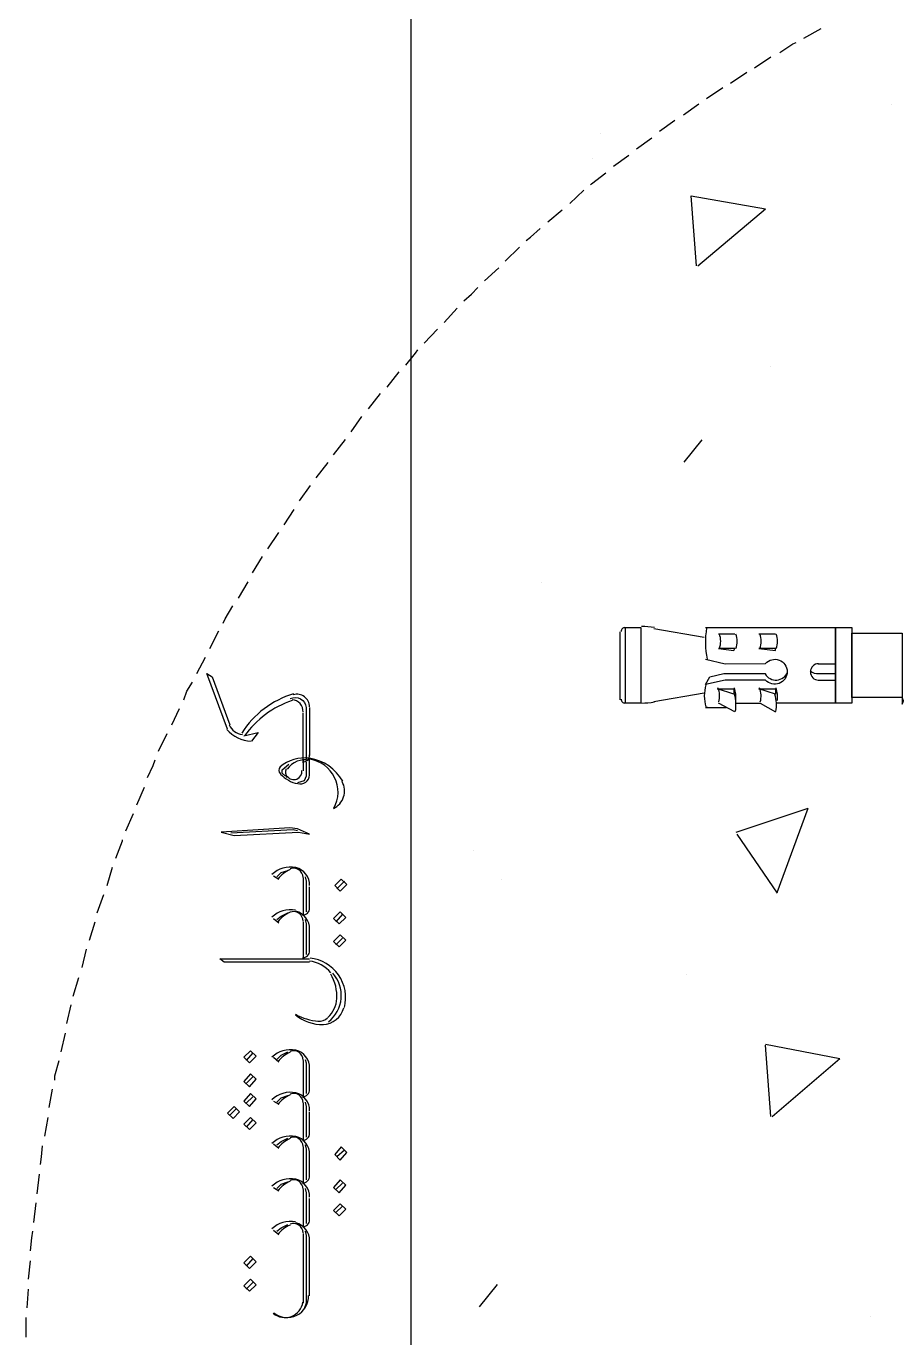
# Model space of a CAD drawing. Header units: millimetres. Extents: x -665 to 1025160, y -28012 to 4210.
# Drawn here: x 1009924 to 1010451, y 241 to 1035 of the extents above; entities that cross this region are included whole.
import ezdxf

# ---------------------------------------------------------------- set-up
doc = ezdxf.new("R2010")
doc.units = ezdxf.units.MM
doc.layers.add('PDF_0', color=7, linetype='Continuous')
doc.layers.add('PDF_SAS_STB_Side', color=7, linetype='Continuous')

msp = doc.modelspace()

# ---------------------------------------------------------------- linework, layer by layer
for p, q in [((1010321.919, 771.299, -137), (1010332.854, 784.854, -137)), ((1010321.919, 771.299, -137), (1010332.854, 784.854, -137)), ((1010198.007, 259.735, -137), (1010208.942, 273.291, -137)), ((1010198.007, 259.735, -137), (1010208.942, 273.291, -137))]:
    msp.add_line(p, q)
at = {"layer": 'PDF_0', "lineweight": 25, "transparency": 33554666, "elevation": -137}
for points in [[(1010156.658, -904.01), (1010156.658, 1356.406)], [(1010156.658, -904.01), (1010156.658, 1356.406)], [(1010394.353, 1028.003), (1010404.946, 1033.962)], [(1010394.353, 1028.003), (1010404.946, 1033.962)], [(1010379.786, 1019.396), (1010387.732, 1024.693), (1010389.718, 1025.355)], [(1010379.786, 1019.396), (1010387.732, 1024.693), (1010389.718, 1025.355)], [(1010364.558, 1010.127), (1010374.489, 1016.748)], [(1010364.558, 1010.127), (1010374.489, 1016.748)], [(1010349.992, 1000.857), (1010359.923, 1007.478)], [(1010349.992, 1000.857), (1010359.923, 1007.478)], [(1010335.425, 991.588), (1010345.357, 998.209)], [(1010335.425, 991.588), (1010345.357, 998.209)], [(1010321.521, 981.656), (1010330.791, 988.277)], [(1010321.521, 981.656), (1010330.791, 988.277)], [(1010447.321, 987.615), (1010447.321, 987.615)], [(1010447.321, 987.615), (1010447.321, 987.615)], [(1010306.955, 971.725), (1010316.224, 978.346)], [(1010306.955, 971.725), (1010316.224, 978.346)], [(1010271.202, 970.401), (1010271.202, 970.401)], [(1010271.202, 970.401), (1010271.202, 970.401)], [(1010293.051, 961.131), (1010302.32, 967.752)], [(1010293.051, 961.131), (1010302.32, 967.752)], [(1010266.567, 955.172), (1010266.567, 955.172)], [(1010266.567, 955.172), (1010266.567, 955.172)], [(1010279.147, 950.538), (1010288.416, 957.159)], [(1010279.147, 950.538), (1010288.416, 957.159)], [(1010265.243, 939.282), (1010265.905, 939.944), (1010274.512, 946.565)], [(1010265.243, 939.282), (1010265.905, 939.944), (1010274.512, 946.565)], [(1010252.663, 928.026), (1010261.27, 935.971)], [(1010252.663, 928.026), (1010261.27, 935.971)], [(1010329.466, 890.286), (1010326.156, 932.661)], [(1010326.156, 932.661), (1010371.179, 924.716)], [(1010329.466, 890.286), (1010326.156, 932.661)], [(1010326.156, 932.661), (1010371.179, 924.716)], [(1010239.421, 916.77), (1010248.028, 924.054)], [(1010239.421, 916.77), (1010248.028, 924.054)], [(1010330.129, 890.286), (1010371.179, 924.716)], [(1010330.129, 890.286), (1010371.179, 924.716)], [(1010226.179, 905.515), (1010228.827, 907.501), (1010234.786, 912.798)], [(1010226.179, 905.515), (1010228.827, 907.501), (1010234.786, 912.798)], [(1010213.599, 892.935), (1010222.206, 901.542)], [(1010213.599, 892.935), (1010222.206, 901.542)], [(1010201.019, 881.017), (1010209.626, 888.962)], [(1010201.019, 881.017), (1010209.626, 888.962)], [(1010188.439, 869.099), (1010193.074, 873.072), (1010197.046, 877.044)], [(1010188.439, 869.099), (1010193.074, 873.072), (1010197.046, 877.044)], [(1010176.521, 855.857), (1010184.466, 864.464)], [(1010176.521, 855.857), (1010184.466, 864.464)], [(1010164.603, 843.277), (1010172.548, 851.884)], [(1010164.603, 843.277), (1010172.548, 851.884)], [(1010153.347, 830.035), (1010159.306, 837.318), (1010160.631, 839.304)], [(1010153.347, 830.035), (1010159.306, 837.318), (1010160.631, 839.304)], [(1010142.092, 816.793), (1010149.375, 826.062)], [(1010142.092, 816.793), (1010149.375, 826.062)], [(1010374.489, 829.373), (1010374.489, 829.373)], [(1010374.489, 829.373), (1010374.489, 829.373)], [(1010130.836, 803.551), (1010138.119, 812.82)], [(1010130.836, 803.551), (1010138.119, 812.82)], [(1010120.242, 789.647), (1010126.863, 798.916)], [(1010120.242, 789.647), (1010126.863, 798.916)], [(1010109.649, 775.743), (1010116.932, 785.012)], [(1010109.649, 775.743), (1010116.932, 785.012)], [(1010099.055, 761.839), (1010106.338, 771.108)], [(1010099.055, 761.839), (1010106.338, 771.108)], [(1010089.124, 747.934), (1010095.745, 757.204)], [(1010089.124, 747.934), (1010095.745, 757.204)], [(1010079.854, 733.368), (1010085.813, 742.638)], [(1010079.854, 733.368), (1010085.813, 742.638)], [(1010069.923, 718.802), (1010076.544, 728.733)], [(1010069.923, 718.802), (1010076.544, 728.733)], [(1010060.653, 704.236), (1010066.612, 714.167)], [(1010060.653, 704.236), (1010066.612, 714.167)], [(1010052.046, 689.007), (1010058.005, 698.939)], [(1010052.046, 689.007), (1010058.005, 698.939)], [(1010235.448, 698.277), (1010235.448, 698.277)], [(1010235.448, 698.277), (1010235.448, 698.277)], [(1010042.776, 673.779), (1010044.101, 676.427), (1010048.735, 684.373)], [(1010042.776, 673.779), (1010044.101, 676.427), (1010048.735, 684.373)], [(1010034.831, 658.551), (1010040.128, 669.144)], [(1010034.831, 658.551), (1010040.128, 669.144)], [(1010026.886, 643.322), (1010032.183, 653.254)], [(1010026.886, 643.322), (1010032.183, 653.254)], [(1010045.488, 609.555), (1010032.908, 643.322), (1010036.219, 641.336), (1010046.812, 612.204)], [(1010045.488, 609.555), (1010032.908, 643.322), (1010036.219, 641.336), (1010046.812, 612.204)], [(1010018.941, 627.432), (1010020.927, 632.729), (1010024.238, 638.025)], [(1010018.941, 627.432), (1010020.927, 632.729), (1010024.238, 638.025)], [(1010011.658, 612.204), (1010016.292, 622.135)], [(1010011.658, 612.204), (1010016.292, 622.135)], [(1010091.173, 589.692), (1010091.173, 619.487)], [(1010091.173, 589.692), (1010091.173, 619.487)], [(1010095.146, 622.797), (1010095.146, 593.665)], [(1010095.146, 622.797), (1010095.146, 593.665)], [(1010413.553, 625.446), (1010377.8, 625.446)], [(1010413.553, 625.446), (1010377.8, 625.446)], [(1010003.712, 596.313), (1010009.009, 606.907)], [(1010003.712, 596.313), (1010009.009, 606.907)], [(1010055.42, 605.582), (1010064.027, 607.569), (1010060.054, 602.272)], [(1010055.42, 605.582), (1010064.027, 607.569), (1010060.054, 602.272)], [(1009997.091, 580.423), (1010000.402, 587.706), (1010001.726, 591.016)], [(1009997.091, 580.423), (1010000.402, 587.706), (1010001.726, 591.016)], [(1010080.58, 581.085), (1010078.593, 583.071), (1010078.593, 585.057), (1010082.566, 588.368)], [(1010080.58, 581.085), (1010078.593, 583.071), (1010078.593, 585.057), (1010082.566, 588.368)], [(1010093.16, 589.692), (1010093.16, 581.085), (1010091.835, 578.436), (1010087.863, 577.112)], [(1010093.16, 589.692), (1010093.16, 581.085), (1010091.835, 578.436), (1010087.863, 577.112)], [(1010091.173, 591.016), (1010091.173, 584.395)], [(1010091.173, 591.016), (1010091.173, 584.395)], [(1009990.47, 563.87), (1009995.105, 574.464)], [(1009990.47, 563.87), (1009995.105, 574.464)], [(1009983.849, 547.98), (1009988.484, 558.573)], [(1009983.849, 547.98), (1009988.484, 558.573)], [(1010353.302, 547.318), (1010397.001, 561.884)], [(1010353.302, 547.318), (1010397.001, 561.884)], [(1010378.16, 510.681), (1010397.001, 561.884)], [(1010378.16, 510.681), (1010397.001, 561.884)], [(1010087.863, 547.98), (1010085.214, 548.642), (1010047.475, 546.655)], [(1010087.863, 547.98), (1010085.214, 548.642), (1010047.475, 546.655)], [(1009977.89, 531.427), (1009981.863, 542.021), (1009981.863, 542.683)], [(1009977.89, 531.427), (1009981.863, 542.021), (1009981.863, 542.683)], [(1010378.462, 510.24), (1010353.964, 545.993)], [(1010378.462, 510.24), (1010353.964, 545.993)], [(1010194.398, 536.062), (1010194.398, 536.062)], [(1010194.398, 536.062), (1010194.398, 536.062)], [(1009972.594, 514.875), (1009975.904, 526.13)], [(1009972.594, 514.875), (1009975.904, 526.13)], [(1010073.296, 520.833), (1010076.607, 518.847)], [(1010073.296, 520.833), (1010076.607, 518.847)], [(1010075.283, 520.171), (1010077.931, 522.82), (1010081.904, 524.144)], [(1010075.283, 520.171), (1010077.931, 522.82), (1010081.904, 524.144)], [(1010091.173, 519.509), (1010091.173, 496.998)], [(1010091.173, 519.509), (1010091.173, 496.998)], [(1010092.497, 520.171), (1010093.16, 517.523), (1010093.16, 498.984)], [(1010092.497, 520.171), (1010093.16, 517.523), (1010093.16, 498.984)], [(1010116.333, 517.523), (1010111.698, 512.888)], [(1010116.333, 517.523), (1010111.698, 512.888)], [(1010211.612, 518.847), (1010211.612, 518.847)], [(1010211.612, 518.847), (1010211.612, 518.847)], [(1009966.635, 498.322), (1009970.607, 509.578)], [(1009966.635, 498.322), (1009970.607, 509.578)], [(1010095.146, 500.97), (1010095.146, 514.212)], [(1010095.146, 500.97), (1010095.146, 514.212)], [(1009962, 481.769), (1009965.31, 493.025)], [(1009962, 481.769), (1009965.31, 493.025)], [(1010073.296, 495.011), (1010076.607, 492.363)], [(1010073.296, 495.011), (1010076.607, 492.363)], [(1010075.283, 494.349), (1010077.931, 496.336), (1010081.904, 498.322)], [(1010075.283, 494.349), (1010077.931, 496.336), (1010081.904, 498.322)], [(1010091.173, 493.025), (1010091.173, 471.176)], [(1010091.173, 493.025), (1010091.173, 471.176)], [(1010092.497, 494.349), (1010093.16, 491.701), (1010093.16, 473.162)], [(1010092.497, 494.349), (1010093.16, 491.701), (1010093.16, 473.162)], [(1010115.009, 497.66), (1010111.036, 493.025)], [(1010115.009, 497.66), (1010111.036, 493.025)], [(1010115.009, 483.094), (1010111.036, 479.121)], [(1010115.009, 483.094), (1010111.036, 479.121)], [(1009957.365, 465.217), (1009960.014, 476.473)], [(1009957.365, 465.217), (1009960.014, 476.473)], [(1010095.146, 468.527), (1010043.502, 468.527), (1010040.853, 470.514), (1010068.662, 470.514), (1010095.146, 470.514)], [(1010095.146, 468.527), (1010043.502, 468.527), (1010040.853, 470.514), (1010068.662, 470.514), (1010095.146, 470.514)], [(1010323.508, 461.244), (1010323.508, 461.244)], [(1010323.508, 461.244), (1010323.508, 461.244)], [(1009952.068, 448.002), (1009955.379, 459.258)], [(1009952.068, 448.002), (1009955.379, 459.258)], [(1009948.096, 431.45), (1009950.744, 442.705)], [(1009948.096, 431.45), (1009950.744, 442.705)], [(1009944.785, 414.235), (1009947.434, 425.491)], [(1009944.785, 414.235), (1009947.434, 425.491)], [(1010060.717, 413.573), (1010056.744, 408.938)], [(1010060.717, 413.573), (1010056.744, 408.938)], [(1010075.283, 409.6), (1010077.931, 412.249), (1010081.904, 414.235)], [(1010075.283, 409.6), (1010077.931, 412.249), (1010081.904, 414.235)], [(1010371.128, 418.872), (1010416.202, 410.262)], [(1010371.128, 418.872), (1010416.202, 410.262)], [(1010374.489, 375.171), (1010371.179, 418.208)], [(1010374.489, 375.171), (1010371.179, 418.208)], [(1009940.813, 397.02), (1009940.813, 399.669), (1009943.461, 408.938)], [(1009940.813, 397.02), (1009940.813, 399.669), (1009943.461, 408.938)], [(1010073.296, 410.925), (1010076.607, 408.276)], [(1010073.296, 410.925), (1010076.607, 408.276)], [(1010091.173, 408.938), (1010091.173, 386.427)], [(1010091.173, 408.938), (1010091.173, 386.427)], [(1010092.497, 409.6), (1010093.16, 407.614), (1010093.16, 389.075)], [(1010092.497, 409.6), (1010093.16, 407.614), (1010093.16, 389.075)], [(1010375.152, 375.171), (1010416.202, 410.262)], [(1010375.152, 375.171), (1010416.202, 410.262)], [(1010060.717, 399.007), (1010056.744, 395.034)], [(1010060.717, 399.007), (1010056.744, 395.034)], [(1009937.502, 380.468), (1009939.489, 391.724)], [(1009937.502, 380.468), (1009939.489, 391.724)], [(1010060.717, 387.089), (1010056.744, 383.116)], [(1010060.717, 387.089), (1010056.744, 383.116)], [(1010073.296, 384.44), (1010076.607, 382.454)], [(1010073.296, 384.44), (1010076.607, 382.454)], [(1010075.283, 383.778), (1010077.931, 386.427), (1010081.904, 387.751)], [(1010075.283, 383.778), (1010077.931, 386.427), (1010081.904, 387.751)], [(1010091.173, 383.116), (1010091.173, 360.605)], [(1010091.173, 383.116), (1010091.173, 360.605)], [(1010092.497, 383.778), (1010093.16, 381.13), (1010093.16, 362.591)], [(1010092.497, 383.778), (1010093.16, 381.13), (1010093.16, 362.591)], [(1009934.854, 363.253), (1009936.84, 374.509)], [(1009934.854, 363.253), (1009936.84, 374.509)], [(1010050.785, 379.806), (1010046.812, 375.833)], [(1010050.785, 379.806), (1010046.812, 375.833)], [(1010095.146, 364.577), (1010095.146, 377.819)], [(1010095.146, 364.577), (1010095.146, 377.819)], [(1010060.717, 373.185), (1010056.744, 368.55)], [(1010060.717, 373.185), (1010056.744, 368.55)], [(1010073.296, 358.618), (1010076.607, 355.97)], [(1010073.296, 358.618), (1010076.607, 355.97)], [(1010075.283, 357.956), (1010077.931, 359.943), (1010081.904, 361.929)], [(1010075.283, 357.956), (1010077.931, 359.943), (1010081.904, 361.929)], [(1010092.497, 357.956), (1010093.16, 355.308), (1010093.16, 336.769)], [(1010092.497, 357.956), (1010093.16, 355.308), (1010093.16, 336.769)], [(1009932.205, 346.039), (1009932.868, 350.673), (1009933.53, 357.294)], [(1009932.205, 346.039), (1009932.868, 350.673), (1009933.53, 357.294)], [(1010091.173, 356.632), (1010091.173, 334.121)], [(1010091.173, 356.632), (1010091.173, 334.121)], [(1010116.333, 354.646), (1010111.698, 350.673)], [(1010116.333, 354.646), (1010111.698, 350.673)], [(1009930.219, 328.162), (1009931.543, 340.08)], [(1009930.219, 328.162), (1009931.543, 340.08)], [(1010075.283, 331.472), (1010077.931, 334.121), (1010081.904, 335.445)], [(1010075.283, 331.472), (1010077.931, 334.121), (1010081.904, 335.445)], [(1010115.009, 334.783), (1010111.036, 330.81)], [(1010115.009, 334.783), (1010111.036, 330.81)], [(1010073.296, 332.134), (1010076.607, 330.148)], [(1010073.296, 332.134), (1010076.607, 330.148)], [(1010091.173, 330.81), (1010091.173, 308.299)], [(1010091.173, 330.81), (1010091.173, 308.299)], [(1010092.497, 331.472), (1010093.16, 328.824), (1010093.16, 310.285)], [(1010092.497, 331.472), (1010093.16, 328.824), (1010093.16, 310.285)], [(1009928.233, 310.947), (1009929.557, 322.865)], [(1009928.233, 310.947), (1009929.557, 322.865)], [(1010095.146, 312.271), (1010095.146, 325.513)], [(1010095.146, 312.271), (1010095.146, 325.513)], [(1010115.009, 320.879), (1010111.036, 316.906)], [(1010115.009, 320.879), (1010111.036, 316.906)], [(1009926.246, 293.732), (1009926.909, 301.678), (1009927.571, 305.65)], [(1009926.246, 293.732), (1009926.909, 301.678), (1009927.571, 305.65)], [(1010073.296, 306.312), (1010076.607, 303.664)], [(1010073.296, 306.312), (1010076.607, 303.664)], [(1010075.283, 305.65), (1010077.931, 307.637), (1010081.904, 309.623)], [(1010075.283, 305.65), (1010077.931, 307.637), (1010081.904, 309.623)], [(1010091.173, 304.326), (1010091.173, 261.952)], [(1010091.173, 304.326), (1010091.173, 261.952)], [(1010092.497, 305.65), (1010093.16, 303.002), (1010093.16, 264.6), (1010093.16, 261.952), (1010091.835, 258.641)], [(1010092.497, 305.65), (1010093.16, 303.002), (1010093.16, 264.6), (1010093.16, 261.952), (1010091.835, 258.641)], [(1009924.922, 276.518), (1009926.246, 287.774)], [(1009924.922, 276.518), (1009926.246, 287.774)], [(1010060.717, 289.098), (1010056.744, 284.463)], [(1010060.717, 289.098), (1010056.744, 284.463)], [(1009924.26, 259.303), (1009924.922, 270.559)], [(1009924.26, 259.303), (1009924.922, 270.559)], [(1010060.717, 274.532), (1010056.744, 270.559)], [(1010060.717, 274.532), (1010056.744, 270.559)], [(1009923.598, 241.426), (1009923.598, 252.02), (1009923.598, 253.344)], [(1009923.598, 241.426), (1009923.598, 252.02), (1009923.598, 253.344)], [(1010434.741, 254.006), (1010434.741, 254.006)], [(1010434.741, 254.006), (1010434.741, 254.006)]]:
    msp.add_lwpolyline(points, dxfattribs=at)
for points in [[(1010083.456, 628.19, -0.4960682), (1010093.16, 622.797), (1010093.16, 591.678)], [(1010083.456, 628.19, -0.4960682), (1010093.16, 622.797), (1010093.16, 591.678)], [(1010115.268, 578.172, 0.2283409), (1010095.14, 592.01, 0.2126095), (1010077.233, 586.783, 0.4016868), (1010077.435, 582.665)], [(1010115.268, 578.172, 0.2283409), (1010095.14, 592.01, 0.2126095), (1010077.233, 586.783, 0.4016868), (1010077.435, 582.665)], [(1010077.62, 582.463, 0.1732496), (1010087.947, 576.674, 0.4882666), (1010095.146, 581.747), (1010095.146, 591.678)], [(1010077.62, 582.463, 0.1732496), (1010087.947, 576.674, 0.4882666), (1010095.146, 581.747), (1010095.146, 591.678)], [(1010095.143, 514.928, 0.3543269), (1010086.754, 525.832, 0.2440889), (1010072.327, 521.612)], [(1010095.143, 514.928, 0.3543269), (1010086.754, 525.832, 0.2440889), (1010072.327, 521.612)], [(1010091.173, 493.354, 0.5354916), (1010083.313, 498.741, 0.1259749), (1010075.925, 492.995)], [(1010091.173, 493.354, 0.5354916), (1010083.313, 498.741, 0.1259749), (1010075.925, 492.995)], [(1010095.146, 475.148), (1010095.146, 488.39, 0.3543269), (1010086.754, 499.348)], [(1010095.146, 475.148), (1010095.146, 488.39, 0.3543269), (1010086.754, 499.348)], [(1010095.146, 391.061), (1010095.146, 404.304, 0.3543269), (1010086.754, 415.261, 0.2440889), (1010072.327, 411.041)], [(1010095.146, 391.061), (1010095.146, 404.304, 0.3543269), (1010086.754, 415.261, 0.2440889), (1010072.327, 411.041)], [(1010095.143, 378.535, 0.3543269), (1010086.754, 389.439, 0.2440889), (1010072.327, 385.219)], [(1010095.143, 378.535, 0.3543269), (1010086.754, 389.439, 0.2440889), (1010072.327, 385.219)], [(1010095.146, 338.755), (1010095.146, 351.997, 0.3543269), (1010086.754, 362.955, 0.2440889), (1010072.327, 358.735)], [(1010095.146, 338.755), (1010095.146, 351.997, 0.3543269), (1010086.754, 362.955, 0.2440889), (1010072.327, 358.735)], [(1010095.143, 326.229, 0.3543269), (1010086.754, 337.133, 0.2440889), (1010072.327, 332.913)], [(1010095.143, 326.229, 0.3543269), (1010086.754, 337.133, 0.2440889), (1010072.327, 332.913)], [(1010095.146, 266.586), (1010095.146, 299.691, 0.3543269), (1010086.754, 310.649)], [(1010095.146, 266.586), (1010095.146, 299.691, 0.3543269), (1010086.754, 310.649)]]:
    msp.add_lwpolyline(points, format="xyb", dxfattribs=at)
for points in [[(1010095.146, 545.993), (1010087.863, 549.304), (1010083.228, 549.966), (1010041.516, 547.318), (1010049.461, 545.331), (1010088.525, 547.318)], [(1010095.146, 545.993), (1010087.863, 549.304), (1010083.228, 549.966), (1010041.516, 547.318), (1010049.461, 545.331), (1010088.525, 547.318)], [(1010114.347, 518.847), (1010110.374, 514.875), (1010113.685, 511.564), (1010117.657, 515.537)], [(1010114.347, 518.847), (1010110.374, 514.875), (1010113.685, 511.564), (1010117.657, 515.537)], [(1010113.685, 498.984), (1010109.712, 495.011), (1010113.023, 491.701), (1010116.995, 495.674)], [(1010113.685, 498.984), (1010109.712, 495.011), (1010113.023, 491.701), (1010116.995, 495.674)], [(1010113.685, 485.08), (1010109.712, 481.107), (1010113.023, 477.797), (1010116.995, 481.769)], [(1010113.685, 485.08), (1010109.712, 481.107), (1010113.023, 477.797), (1010116.995, 481.769)], [(1010059.392, 414.897), (1010055.42, 410.925), (1010058.73, 407.614), (1010062.703, 411.587)], [(1010059.392, 414.897), (1010055.42, 410.925), (1010058.73, 407.614), (1010062.703, 411.587)], [(1010059.392, 400.993), (1010055.42, 396.358), (1010058.73, 393.048), (1010062.703, 397.682)], [(1010059.392, 400.993), (1010055.42, 396.358), (1010058.73, 393.048), (1010062.703, 397.682)], [(1010059.392, 389.075), (1010055.42, 384.44), (1010058.73, 381.13), (1010062.703, 385.765)], [(1010059.392, 389.075), (1010055.42, 384.44), (1010058.73, 381.13), (1010062.703, 385.765)], [(1010049.461, 381.13), (1010045.488, 377.157), (1010048.799, 373.847), (1010052.771, 377.819)], [(1010049.461, 381.13), (1010045.488, 377.157), (1010048.799, 373.847), (1010052.771, 377.819)], [(1010059.392, 374.509), (1010055.42, 370.536), (1010058.73, 367.226), (1010062.703, 371.198)], [(1010059.392, 374.509), (1010055.42, 370.536), (1010058.73, 367.226), (1010062.703, 371.198)], [(1010114.347, 356.632), (1010110.374, 351.997), (1010113.685, 348.687), (1010117.657, 353.322)], [(1010114.347, 356.632), (1010110.374, 351.997), (1010113.685, 348.687), (1010117.657, 353.322)], [(1010113.685, 336.769), (1010109.712, 332.134), (1010113.023, 328.824), (1010116.995, 333.459)], [(1010113.685, 336.769), (1010109.712, 332.134), (1010113.023, 328.824), (1010116.995, 333.459)], [(1010113.685, 322.203), (1010109.712, 318.23), (1010113.023, 314.92), (1010116.995, 318.892)], [(1010113.685, 322.203), (1010109.712, 318.23), (1010113.023, 314.92), (1010116.995, 318.892)], [(1010059.392, 290.422), (1010055.42, 286.449), (1010058.73, 283.139), (1010062.703, 287.111)], [(1010059.392, 290.422), (1010055.42, 286.449), (1010058.73, 283.139), (1010062.703, 287.111)], [(1010059.392, 276.518), (1010055.42, 272.545), (1010058.73, 269.235), (1010062.703, 273.207)], [(1010059.392, 276.518), (1010055.42, 272.545), (1010058.73, 269.235), (1010062.703, 273.207)]]:
    msp.add_lwpolyline(points, close=True, dxfattribs=at)
at = {"layer": 'PDF_0', "lineweight": 25, "transparency": 33554666}
for centre, radius, start, end in [((1010101.436, 577.443, -137), 55.947, 106.704894, 147.766498), ((1010101.436, 577.443, -137), 55.947, 106.704894, 147.766498), ((1010084.222, 620.48, -137), 6.951, 356.328476, 86.942282), ((1010084.222, 620.48, -137), 6.951, 356.328476, 86.942282), ((1010087.53, 623.127, -137), 7.616, 0.044657, 107.023025), ((1010087.53, 623.127, -137), 7.616, 0.044657, 107.023025), ((1010103.421, 571.486, -137), 58.594, 108.709522, 144.509556), ((1010103.421, 571.486, -137), 58.594, 108.709522, 144.509556), ((1010055.75, 616.507, -137), 10.262, 204.482038, 262.753119), ((1010055.75, 616.507, -137), 10.262, 204.482038, 262.753119), ((1010061.047, 623.789, -137), 21.516, 221.817515, 266.365046), ((1010061.047, 623.789, -137), 21.516, 221.817515, 266.365046), ((1010092.166, 578.105, -137), 12.911, 75.960344, 145.885701), ((1010092.166, 578.105, -137), 12.911, 75.960344, 145.885701), ((1010090.841, 594, -137), 4.308, 269.718092, 0.284898), ((1010090.841, 594, -137), 4.308, 269.718092, 0.284898), ((1010092.167, 571.484, -137), 20.194, 331.318875, 81.163476), ((1010092.167, 571.484, -137), 20.194, 331.318875, 81.163476), ((1010086.211, 583.402, -137), 5.631, 157.34833, 212.186243), ((1010086.211, 583.402, -137), 5.631, 157.34833, 212.186243), ((1010085.546, 584.065, -137), 4.967, 216.06526, 6.674843), ((1010085.546, 584.065, -137), 4.967, 216.06526, 6.674843), ((1010104.748, 572.145, -137), 11.585, 294.402195, 29.591316), ((1010104.748, 572.145, -137), 11.585, 294.402195, 29.591316), ((1010090.842, 507.261, -137), 18.869, 113.516748, 142.236774), ((1010090.842, 507.261, -137), 18.869, 113.516748, 142.236774), ((1010085.545, 519.841, -137), 5.628, 359.975488, 112.650183), ((1010085.545, 519.841, -137), 5.628, 359.975488, 112.650183), ((1010090.841, 501.305, -137), 4.308, 269.718092, 0.284898), ((1010090.841, 501.305, -137), 4.308, 269.718092, 0.284898), ((1010083.559, 484.086, -137), 16.222, 78.954735, 133.822913), ((1010083.559, 484.086, -137), 16.222, 78.954735, 133.822913), ((1010090.841, 475.483, -137), 4.308, 269.718092, 0.284898), ((1010090.841, 475.483, -137), 4.308, 269.718092, 0.284898), ((1010093.49, 450.981, -137), 18.209, 37.25538, 85.261698), ((1010093.49, 450.981, -137), 18.209, 37.25538, 85.261698), ((1010092.827, 447.009, -137), 24.168, 345.684902, 83.873149), ((1010092.827, 447.009, -137), 24.168, 345.684902, 83.873149), ((1010094.152, 448.334, -137), 20.195, 308.27083, 41.93669), ((1010094.152, 448.334, -137), 20.195, 308.27083, 41.93669), ((1010084.895, 447.673, -137), 26.803, 356.648553, 30.699393), ((1010084.895, 447.673, -137), 26.803, 356.648553, 30.699393), ((1010094.151, 447.672, -137), 17.548, 313.693484, 356.491796), ((1010094.151, 447.672, -137), 17.548, 313.693484, 356.491796), ((1010102.762, 466.216, -137), 33.442, 241.030928, 266.191167), ((1010102.762, 466.216, -137), 33.442, 241.030928, 266.191167), ((1010102.76, 444.361, -137), 13.573, 272.061908, 345.256245), ((1010102.76, 444.361, -137), 13.573, 272.061908, 345.256245), ((1010102.762, 456.283, -137), 25.496, 230.616896, 271.670518), ((1010102.762, 456.283, -137), 25.496, 230.616896, 271.670518), ((1010100.774, 440.389, -137), 7.615, 265.65064, 313.655361), ((1010100.774, 440.389, -137), 7.615, 265.65064, 313.655361), ((1010090.842, 396.69, -137), 18.869, 113.516748, 142.236774), ((1010090.842, 396.69, -137), 18.869, 113.516748, 142.236774), ((1010085.545, 409.27, -137), 5.628, 359.975488, 112.650183), ((1010085.545, 409.27, -137), 5.628, 359.975488, 112.650183), ((1010090.841, 391.397, -137), 4.308, 269.718092, 0.284898), ((1010090.841, 391.397, -137), 4.308, 269.718092, 0.284898), ((1010090.842, 370.868, -137), 18.869, 113.516748, 142.236774), ((1010090.842, 370.868, -137), 18.869, 113.516748, 142.236774), ((1010085.545, 383.448, -137), 5.628, 359.975488, 112.650183), ((1010085.545, 383.448, -137), 5.628, 359.975488, 112.650183), ((1010090.842, 344.384, -137), 18.869, 113.516748, 142.236774), ((1010090.842, 344.384, -137), 18.869, 113.516748, 142.236774), ((1010085.545, 356.964, -137), 5.628, 359.975488, 112.650183), ((1010085.545, 356.964, -137), 5.628, 359.975488, 112.650183), ((1010090.841, 364.912, -137), 4.308, 269.718092, 0.284898), ((1010090.841, 364.912, -137), 4.308, 269.718092, 0.284898), ((1010090.842, 318.562, -137), 18.869, 113.516748, 142.236774), ((1010090.842, 318.562, -137), 18.869, 113.516748, 142.236774), ((1010085.545, 331.142, -137), 5.628, 359.975488, 112.650183), ((1010085.545, 331.142, -137), 5.628, 359.975488, 112.650183), ((1010090.841, 339.09, -137), 4.308, 269.718092, 0.284898), ((1010090.841, 339.09, -137), 4.308, 269.718092, 0.284898), ((1010083.559, 295.387, -137), 16.222, 78.954735, 133.822913), ((1010083.559, 295.387, -137), 16.222, 78.954735, 133.822913), ((1010085.545, 304.657, -137), 5.628, 359.975488, 112.650183), ((1010085.545, 304.657, -137), 5.628, 359.975488, 112.650183), ((1010090.841, 312.606, -137), 4.308, 269.718092, 0.284898), ((1010090.841, 312.606, -137), 4.308, 269.718092, 0.284898), ((1010090.842, 292.078, -137), 18.869, 113.516748, 142.236774), ((1010090.842, 292.078, -137), 18.869, 113.516748, 142.236774), ((1010080.249, 264.27, -137), 10.926, 229.726728, 351.976622), ((1010080.249, 264.27, -137), 10.926, 229.726728, 351.976622), ((1010081.573, 266.256, -137), 12.911, 230.867004, 2.265964), ((1010081.573, 266.256, -137), 12.911, 230.867004, 2.265964)]:
    msp.add_arc(centre, radius, start, end, dxfattribs=at)
at = {"layer": 'PDF_SAS_STB_Side', "lineweight": 25, "transparency": 33554666, "elevation": -137}
for points in [[(1010283.119, 627.432), (1010283.119, 668.482)], [(1010283.119, 627.432), (1010283.119, 668.482)], [(1010285.768, 671.131), (1010295.699, 671.131), (1010295.699, 625.446), (1010285.768, 625.446)], [(1010285.768, 671.131), (1010295.699, 671.131), (1010295.699, 625.446), (1010285.768, 625.446)], [(1010286.43, 625.446), (1010286.43, 671.131)], [(1010286.43, 625.446), (1010286.43, 671.131)], [(1010334.101, 665.172), (1010303.645, 670.468)], [(1010334.101, 665.172), (1010303.645, 670.468)], [(1010334.763, 671.131), (1010413.553, 671.131), (1010413.553, 625.446), (1010413.553, 671.131), (1010413.553, 625.446), (1010413.553, 671.131)], [(1010334.763, 671.131), (1010413.553, 671.131), (1010413.553, 625.446), (1010413.553, 671.131), (1010413.553, 625.446), (1010413.553, 671.131)], [(1010352.64, 667.158), (1010342.709, 667.158)], [(1010352.64, 667.158), (1010342.709, 667.158)], [(1010377.138, 667.158), (1010367.206, 667.158)], [(1010377.138, 667.158), (1010367.206, 667.158)], [(1010453.942, 628.756), (1010423.485, 628.756), (1010423.485, 667.82), (1010453.942, 667.82), (1010453.942, 624.783), (1010456.59, 630.742)], [(1010453.942, 628.756), (1010423.485, 628.756), (1010423.485, 667.82), (1010453.942, 667.82), (1010453.942, 624.783), (1010456.59, 630.742)], [(1010413.553, 661.861), (1010413.553, 634.053)], [(1010413.553, 661.861), (1010413.553, 634.053)], [(1010402.96, 649.281), (1010413.553, 649.281)], [(1010402.96, 649.281), (1010413.553, 649.281)], [(1010402.96, 643.322), (1010413.553, 643.322)], [(1010402.96, 643.322), (1010413.553, 643.322)], [(1010402.96, 639.35), (1010413.553, 639.35)], [(1010402.96, 639.35), (1010413.553, 639.35)], [(1010334.101, 631.404), (1010303.645, 626.108)], [(1010334.101, 631.404), (1010303.645, 626.108)], [(1010336.088, 622.797), (1010334.763, 622.797), (1010347.343, 622.797)], [(1010336.088, 622.797), (1010334.763, 622.797), (1010347.343, 622.797)], [(1010352.64, 620.149), (1010342.709, 625.446)], [(1010352.64, 620.149), (1010342.709, 625.446)], [(1010353.302, 625.446), (1010367.868, 625.446), (1010377.138, 620.149)], [(1010353.302, 625.446), (1010367.868, 625.446), (1010377.138, 620.149)]]:
    msp.add_lwpolyline(points, dxfattribs=at)
for points in [[(1010413.553, 671.131), (1010423.485, 671.131), (1010423.485, 625.446), (1010413.553, 625.446)], [(1010413.553, 671.131), (1010423.485, 671.131), (1010423.485, 625.446), (1010413.553, 625.446)], [(1010351.978, 657.226), (1010352.64, 658.551), (1010342.709, 658.551)], [(1010351.978, 657.226), (1010352.64, 658.551), (1010342.709, 658.551)], [(1010377.138, 657.226), (1010377.138, 658.551), (1010367.206, 658.551)], [(1010377.138, 657.226), (1010377.138, 658.551), (1010367.206, 658.551)], [(1010351.978, 634.053), (1010351.978, 630.742), (1010342.046, 634.053)], [(1010351.978, 634.053), (1010351.978, 630.742), (1010342.046, 634.053)], [(1010377.138, 634.053), (1010377.138, 630.742), (1010367.206, 634.053)], [(1010377.138, 634.053), (1010377.138, 630.742), (1010367.206, 634.053)]]:
    msp.add_lwpolyline(points, close=True, dxfattribs=at)
msp.add_lwpolyline([(1010334.763, 651.93), (1010346.681, 649.281), (1010371.131, 649.391, -2.618133), (1010371.179, 639.35), (1010346.681, 639.35), (1010334.763, 636.701), (1010337.412, 641.336), (1010346.019, 643.322), (1010371.179, 643.322)], format="xyb", dxfattribs=at)
msp.add_lwpolyline([(1010334.763, 651.93), (1010346.681, 649.281), (1010371.131, 649.391, -2.618133), (1010371.179, 639.35), (1010346.681, 639.35), (1010334.763, 636.701), (1010337.412, 641.336), (1010346.019, 643.322), (1010371.179, 643.322)], format="xyb", dxfattribs=at)
at = {"layer": 'PDF_SAS_STB_Side', "lineweight": 25, "transparency": 33554666}
for centre, radius, start, end in [((1010286.099, 668.813, -137), 2.317, 89.999929, 180.000071), ((1010286.099, 668.813, -137), 2.317, 89.999929, 180.000071), ((1010296.031, 626.434, -137), 45.359, 80.00376, 90.00021), ((1010296.031, 626.434, -137), 45.359, 80.00376, 90.00021), ((1010386.735, 662.192, -137), 51.972, 170.336354, 191.255875), ((1010386.735, 662.192, -137), 51.972, 170.336354, 191.255875), ((1010331.78, 662.854, -137), 12.253, 338.973327, 21.026673), ((1010331.78, 662.854, -137), 12.253, 338.973327, 21.026673), ((1010341.711, 662.854, -137), 12.253, 338.973327, 21.026673), ((1010341.711, 662.854, -137), 12.253, 338.973327, 21.026673), ((1010356.277, 662.854, -137), 12.253, 338.973327, 21.026673), ((1010356.277, 662.854, -137), 12.253, 338.973327, 21.026673), ((1010366.209, 662.854, -137), 12.253, 338.973327, 21.026673), ((1010366.209, 662.854, -137), 12.253, 338.973327, 21.026673), ((1010377.469, 646.964, -137), 7.614, 210.340299, 338.388405), ((1010377.469, 646.964, -137), 7.614, 210.340299, 338.388405), ((1010402.629, 650.277, -137), 6.954, 230.175146, 276.007704), ((1010402.629, 650.277, -137), 6.954, 230.175146, 276.007704), ((1010403.291, 644.316, -137), 4.966, 90.001327, 269.998673), ((1010403.291, 644.316, -137), 4.966, 90.001327, 269.998673), ((1010356.286, 629.749, -137), 22.184, 162.545591, 197.454409), ((1010356.286, 629.749, -137), 22.184, 162.545591, 197.454409), ((1010286.099, 627.763, -137), 2.317, 179.999929, 270.000071), ((1010286.099, 627.763, -137), 2.317, 179.999929, 270.000071), ((1010331.12, 629.749, -137), 12.25, 342.606242, 23.674082), ((1010331.12, 629.749, -137), 12.25, 342.606242, 23.674082), ((1010331.783, 624.452, -137), 21.519, 348.833118, 16.946785), ((1010331.783, 624.452, -137), 21.519, 348.833118, 16.946785), ((1010330.464, 628.426, -137), 22.838, 356.454397, 15.639268), ((1010330.464, 628.426, -137), 22.838, 356.454397, 15.639268), ((1010356.28, 629.749, -137), 12.25, 342.606242, 23.674082), ((1010356.28, 629.749, -137), 12.25, 342.606242, 23.674082), ((1010356.281, 624.452, -137), 21.519, 348.833118, 16.946785), ((1010356.281, 624.452, -137), 21.519, 348.833118, 16.946785), ((1010355.624, 628.426, -137), 22.838, 356.454397, 15.639268), ((1010355.624, 628.426, -137), 22.838, 356.454397, 15.639268), ((1010296.031, 670.805, -137), 45.359, 269.99979, 279.99624), ((1010296.031, 670.805, -137), 45.359, 269.99979, 279.99624)]:
    msp.add_arc(centre, radius, start, end, dxfattribs=at)

doc.saveas('drawing.dxf')
